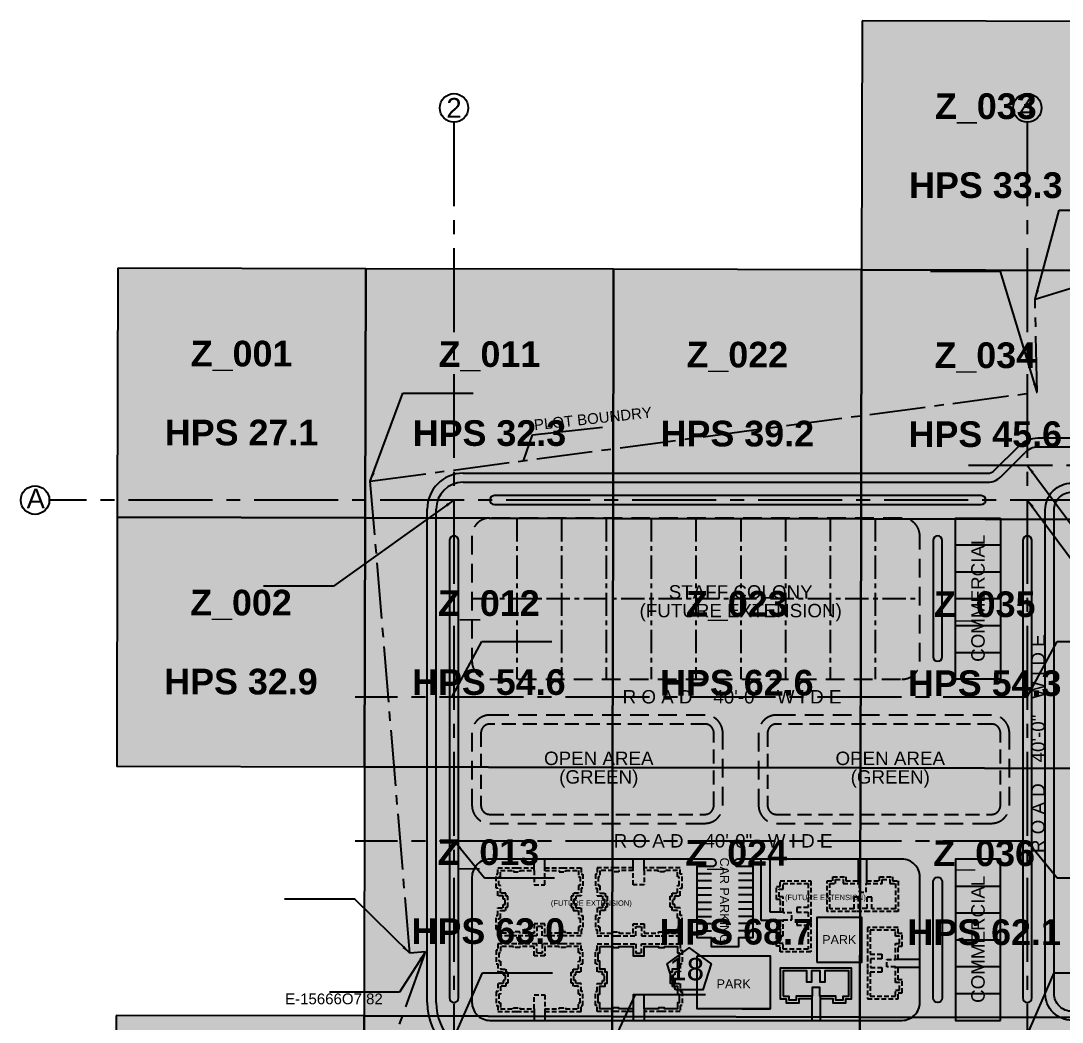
# Model space of a CAD drawing. Header units: inches. Extents: x -2144 to 56079, y -95222 to 39443.
# Drawn here: x -2142 to 11809, y 23756 to 37174 of the extents above; entities that cross this region are included whole.
import ezdxf
from ezdxf.enums import TextEntityAlignment as Align

# ---------------------------------------------------------------- set-up
doc = ezdxf.new("R2010")
doc.units = ezdxf.units.IN
doc.header["$LTSCALE"] = 250
doc.header["$MEASUREMENT"] = 0
for name, pattern in [('CENTER', [2, 1.25, -0.25, 0.25, -0.25]), ('CENTER2', [1.125, 0.75, -0.125, 0.125, -0.125]), ('HIDDEN', [0.375, 0.25, -0.125])]:
    doc.linetypes.add(name, pattern=pattern)
doc.layers.get('0').update_dxf_attribs({"color": 8, "linetype": 'CONTINUOUS', "true_color": 0x555555})
for name, color, linetype, true_color in [('BOUNDARY', 8, 'CENTER2', 0x555555), ('BUILDING', 8, 'CONTINUOUS', 0x555555), ('GRID', 8, 'CENTER2', 0x555555), ('I D NUMBER', 8, 'CONTINUOUS', 0x555555), ('LEADER', 8, 'CONTINUOUS', 0x555555), ('PARKING', 8, 'CONTINUOUS', 0x555555), ('PATH', 8, 'CONTINUOUS', 0x555555), ('PLINTH', 8, 'CONTINUOUS', 0x555555), ('PLOTS', 8, 'CENTER', 0x555555), ('ROAD', 8, 'CONTINUOUS', 0x555555), ('SEAL TEXT', 8, 'CONTINUOUS', 0x555555)]:
    doc.layers.add(name, color=color, linetype=linetype, true_color=true_color)
for name, color, linetype in [('CP08_HPS_HIGH', 30, 'Continuous'), ('CP08_HPS_MODERATE', 2, 'Continuous'), ('CP08_ZONE_LABELS', 7, 'Continuous')]:
    doc.layers.add(name, color=color, linetype=linetype)
doc.styles.add('ARIAL', font='arial.ttf')
doc.styles.add('ARIAL-B', font='arialbd.ttf')
doc.styles.add('ROMANS', font='romans.shx')
doc.dimstyles.new('SCALE-1800', dxfattribs={"dimtxt": 180, "dimasz": 72, "dimexe": 144, "dimexo": 36, "dimgap": 36, "dimtad": 1, "dimdec": 3, "dimlunit": 4, "dimtxsty": 'ROMANS', "dimblk1": 'DOT', "dimblk2": 'DOT', "dimsah": 1, "dimcen": 6, "dimdle": 36, "dimclrd": 256, "dimclre": 256, "dimclrt": 3, "dimazin": 3, "dimtfac": 0.56, "dimtdec": 3, "dimtmove": 2, "dimatfit": 3, "dimfxl": 36, "dimtzin": 13, "dimlwd": -1, "dimlwe": -1})

# ---------------------------------------------------------------- blocks, each defined once
blk = doc.blocks.new('_DOT')
at = {"color": 0, "linetype": 'ByBlock'}
blk.add_line((-0.5, 0), (-1, 0), dxfattribs=at)
at = {"color": 0, "linetype": 'ByBlock', "const_width": 0.5}
blk.add_lwpolyline([(-0.25, 0, 1), (0.25, 0, 1)], format="xyb", close=True, dxfattribs=at)

msp = doc.modelspace()

# ---------------------------------------------------------------- hatches: boundary and pattern name
at = {"layer": 'CP08_HPS_HIGH', "transparency": 33554482}
h = msp.add_hatch(color=30, dxfattribs=at)
h.dxf.hatch_style = 1
h.paths.add_polyline_path([(2471, 30514), (2464, 27177), (5785, 27169), (5793, 30507), (2471, 30514)])
h = msp.add_hatch(color=30, dxfattribs=at)
h.dxf.hatch_style = 1
h.paths.add_polyline_path([(5793, 30507), (5785, 27169), (9107, 27162), (9114, 30499), (5793, 30507)])
h = msp.add_hatch(color=30, dxfattribs=at)
h.dxf.hatch_style = 1
h.paths.add_polyline_path([(9114, 30499), (9107, 27162), (12428, 27155), (12435, 30492), (9114, 30499)])
h = msp.add_hatch(color=30, dxfattribs=at)
h.dxf.hatch_style = 1
h.paths.add_polyline_path([(2464, 27177), (2457, 23840), (5778, 23832), (5785, 27169), (2464, 27177)])
h = msp.add_hatch(color=30, dxfattribs=at)
h.dxf.hatch_style = 1
h.paths.add_polyline_path([(5785, 27169), (5778, 23832), (9099, 23825), (9107, 27162), (5785, 27169)])
h = msp.add_hatch(color=30, dxfattribs=at)
h.dxf.hatch_style = 1
h.paths.add_polyline_path([(9107, 27162), (9099, 23825), (12421, 23817), (12428, 27155), (9107, 27162)])
h = msp.add_hatch(color=30, dxfattribs=at)
h.dxf.hatch_style = 1
h.paths.add_polyline_path([(2457, 23840), (2449, 20502), (5770, 20495), (5778, 23832), (2457, 23840)])
h = msp.add_hatch(color=30, dxfattribs=at)
h.dxf.hatch_style = 1
h.paths.add_polyline_path([(5778, 23832), (5770, 20495), (9092, 20487), (9099, 23825), (5778, 23832)])
h = msp.add_hatch(color=30, dxfattribs=at)
h.dxf.hatch_style = 1
h.paths.add_polyline_path([(9099, 23825), (9092, 20487), (12413, 20480), (12421, 23817), (9099, 23825)])
at = {"layer": 'CP08_HPS_MODERATE', "transparency": 33554482}
h = msp.add_hatch(color=2, dxfattribs=at)
h.dxf.hatch_style = 1
h.paths.add_polyline_path([(9129, 37174), (9122, 33836), (12443, 33829), (12450, 37166), (9129, 37174)])
h = msp.add_hatch(color=2, dxfattribs=at)
h.dxf.hatch_style = 1
h.paths.add_polyline_path([(-842, 33859), (-850, 30522), (2471, 30514), (2479, 33851), (-842, 33859)])
h = msp.add_hatch(color=2, dxfattribs=at)
h.dxf.hatch_style = 1
h.paths.add_polyline_path([(2479, 33851), (2471, 30514), (5793, 30507), (5800, 33844), (2479, 33851)])
h = msp.add_hatch(color=2, dxfattribs=at)
h.dxf.hatch_style = 1
h.paths.add_polyline_path([(5800, 33844), (5793, 30507), (9114, 30499), (9122, 33836), (5800, 33844)])
h = msp.add_hatch(color=2, dxfattribs=at)
h.dxf.hatch_style = 1
h.paths.add_polyline_path([(9122, 33836), (9114, 30499), (12435, 30492), (12443, 33829), (9122, 33836)])
h = msp.add_hatch(color=2, dxfattribs=at)
h.dxf.hatch_style = 1
h.paths.add_polyline_path([(-850, 30522), (-857, 27184), (2464, 27177), (2471, 30514), (-850, 30522)])
h = msp.add_hatch(color=2, dxfattribs=at)
h.dxf.hatch_style = 1
h.paths.add_polyline_path([(-865, 23847), (-872, 20510), (2449, 20502), (2457, 23840), (-865, 23847)])

# ---------------------------------------------------------------- linework, layer by layer
at = {"layer": 'BOUNDARY', "ltscale": 4, "true_color": 0x555555}
for p, q in [((11447, 33446), (16621, 35041)), ((11473, 32198), (11447, 33446)), ((2540, 31005), (11473, 32198)), ((3068, 24679), (2540, 31005)), ((1880, 20785), (3280, 24699)), ((3280, 24699), (3068, 24679))]:
    msp.add_line(p, q, dxfattribs=at)
at = {"layer": 'BUILDING', "color": 7, "true_color": 0x555555}
for p, q in [((10382, 30151), (10982, 30151)), ((10382, 29791), (10982, 29791)), ((10382, 29431), (10982, 29431)), ((10382, 29071), (10982, 29071)), ((10382, 28711), (10982, 28711)), ((10382, 25580), (10982, 25580)), ((10382, 25220), (10982, 25220)), ((10382, 24860), (10982, 24860)), ((10382, 24500), (10982, 24500)), ((10382, 24140), (10982, 24140))]:
    msp.add_line(p, q, dxfattribs=at)
at = {"layer": 'BUILDING', "true_color": 0x555555}
for points in [[(10982, 30511), (10982, 28351), (10382, 28351), (10382, 30511)], [(10982, 23780), (10982, 25940), (10382, 25940), (10382, 23780)]]:
    msp.add_lwpolyline(points, close=True, dxfattribs=at)
at = {"layer": 'BUILDING', "color": 9, "linetype": 'HIDDEN', "lineweight": -3, "true_color": 0x555555}
for points in [[(5327, 24950), (5153, 24950), (5153, 24965), (5072, 24965), (5072, 24950), (4878, 24950), (4878, 25075), (4734, 25075), (4734, 24950), (4541, 24950), (4541, 24965), (4460, 24965), (4460, 24950), (4286, 24950), (4286, 25034), (4262, 25034), (4262, 25148), (4286, 25148), (4286, 25253), (4356, 25253), (4356, 25295), (4383, 25295), (4383, 25442), (4356, 25442), (4356, 25484), (4286, 25484), (4286, 25589), (4262, 25589), (4262, 25703), (4286, 25703), (4286, 25787), (4460, 25787), (4460, 25772), (4541, 25772), (4541, 25787), (4734, 25787), (4734, 25598), (4878, 25598), (4878, 25787), (5072, 25787), (5072, 25772), (5153, 25772), (5153, 25787), (5327, 25787), (5327, 25703), (5351, 25703), (5351, 25589), (5327, 25589), (5327, 25484), (5256, 25484), (5256, 25442), (5229, 25442), (5229, 25295), (5256, 25295), (5256, 25253), (5327, 25253), (5327, 25148), (5351, 25148), (5351, 25034), (5327, 25034)], [(5615, 24950), (5789, 24950), (5789, 24965), (5870, 24965), (5870, 24950), (6063, 24950), (6063, 25075), (6207, 25075), (6207, 24950), (6401, 24950), (6401, 24965), (6482, 24965), (6482, 24950), (6656, 24950), (6656, 25034), (6680, 25034), (6680, 25148), (6656, 25148), (6656, 25253), (6585, 25253), (6585, 25295), (6558, 25295), (6558, 25442), (6585, 25442), (6585, 25484), (6656, 25484), (6656, 25589), (6680, 25589), (6680, 25703), (6656, 25703), (6656, 25787), (6482, 25787), (6482, 25772), (6401, 25772), (6401, 25787), (6207, 25787), (6207, 25598), (6063, 25598), (6063, 25787), (5870, 25787), (5870, 25772), (5789, 25772), (5789, 25787), (5615, 25787), (5615, 25703), (5591, 25703), (5591, 25589), (5615, 25589), (5615, 25484), (5685, 25484), (5685, 25442), (5712, 25442), (5712, 25295), (5685, 25295), (5685, 25253), (5615, 25253), (5615, 25148), (5591, 25148), (5591, 25034), (5615, 25034)], [(8069, 24733), (8069, 24811), (8016, 24811), (8016, 24913), (8072, 24913), (8072, 25126), (8186, 25126), (8186, 25222), (8072, 25222), (8072, 25435), (8016, 25435), (8016, 25537), (8069, 25537), (8069, 25615), (8408, 25615), (8408, 25294), (8255, 25294), (8255, 25231), (8405, 25231), (8405, 25117), (8255, 25117), (8255, 25054), (8408, 25054), (8408, 24733)], [(8696, 25615), (8774, 25615), (8774, 25667), (8876, 25667), (8876, 25612), (9089, 25612), (9089, 25498), (9185, 25498), (9185, 25612), (9398, 25612), (9398, 25667), (9500, 25667), (9500, 25615), (9578, 25615), (9578, 25276), (9257, 25276), (9257, 25429), (9194, 25429), (9194, 25279), (9080, 25279), (9080, 25429), (9017, 25429), (9017, 25276), (8696, 25276)], [(9578, 24106), (9578, 24184), (9630, 24184), (9630, 24286), (9575, 24286), (9575, 24499), (9461, 24499), (9461, 24595), (9575, 24595), (9575, 24808), (9630, 24808), (9630, 24910), (9578, 24910), (9578, 24988), (9239, 24988), (9239, 24667), (9392, 24667), (9392, 24604), (9242, 24604), (9242, 24490), (9392, 24490), (9392, 24427), (9239, 24427), (9239, 24106)], [(5327, 24770), (5153, 24770), (5153, 24755), (5072, 24755), (5072, 24770), (4878, 24770), (4878, 24646), (4734, 24646), (4734, 24770), (4541, 24770), (4541, 24755), (4460, 24755), (4460, 24770), (4286, 24770), (4286, 24686), (4262, 24686), (4262, 24572), (4286, 24572), (4286, 24467), (4356, 24467), (4356, 24425), (4383, 24425), (4383, 24278), (4356, 24278), (4356, 24236), (4286, 24236), (4286, 24131), (4262, 24131), (4262, 24017), (4286, 24017), (4286, 23933), (4460, 23933), (4460, 23948), (4541, 23948), (4541, 23933), (4734, 23933), (4734, 24122), (4878, 24122), (4878, 23933), (5072, 23933), (5072, 23948), (5153, 23948), (5153, 23933), (5327, 23933), (5327, 24017), (5351, 24017), (5351, 24131), (5327, 24131), (5327, 24236), (5256, 24236), (5256, 24278), (5229, 24278), (5229, 24425), (5256, 24425), (5256, 24467), (5327, 24467), (5327, 24572), (5351, 24572), (5351, 24686), (5327, 24686)]]:
    msp.add_lwpolyline(points, close=True, dxfattribs=at)
at = {"layer": 'BUILDING', "lineweight": -3, "true_color": 0x555555}
for points in [[(5615, 24770), (5789, 24770), (5789, 24755), (5870, 24755), (5870, 24770), (6063, 24770), (6063, 24646), (6207, 24646), (6207, 24770), (6401, 24770), (6401, 24755), (6482, 24755), (6482, 24770), (6656, 24770), (6656, 24686), (6680, 24686), (6680, 24572), (6656, 24572), (6656, 24467), (6585, 24467), (6585, 24425), (6558, 24425), (6558, 24278), (6585, 24278), (6585, 24236), (6656, 24236), (6656, 24131), (6680, 24131), (6680, 24017), (6656, 24017), (6656, 23933), (6482, 23933), (6482, 23948), (6401, 23948), (6401, 23933), (6207, 23933), (6207, 24122), (6063, 24122), (6063, 23933), (5870, 23933), (5870, 23948), (5789, 23948), (5789, 23933), (5615, 23933), (5615, 24017), (5591, 24017), (5591, 24131), (5615, 24131), (5615, 24236), (5685, 24236), (5685, 24278), (5712, 24278), (5712, 24425), (5685, 24425), (5685, 24467), (5615, 24467), (5615, 24572), (5591, 24572), (5591, 24686), (5615, 24686)], [(8069, 24106), (8147, 24106), (8147, 24053), (8249, 24053), (8249, 24109), (8462, 24109), (8462, 24223), (8558, 24223), (8558, 24109), (8771, 24109), (8771, 24053), (8873, 24053), (8873, 24106), (8951, 24106), (8951, 24445), (8630, 24445), (8630, 24292), (8567, 24292), (8567, 24442), (8453, 24442), (8453, 24292), (8390, 24292), (8390, 24445), (8069, 24445)]]:
    msp.add_lwpolyline(points, close=True, dxfattribs=at)
at = {"layer": 'CP08_HPS_HIGH', "color": 30}
for points in [[(2471, 30514), (2464, 27177), (5785, 27169), (5793, 30507), (2471, 30514)], [(5793, 30507), (5785, 27169), (9107, 27162), (9114, 30499), (5793, 30507)], [(9114, 30499), (9107, 27162), (12428, 27155), (12435, 30492), (9114, 30499)], [(2464, 27177), (2457, 23840), (5778, 23832), (5785, 27169), (2464, 27177)], [(5785, 27169), (5778, 23832), (9099, 23825), (9107, 27162), (5785, 27169)], [(9107, 27162), (9099, 23825), (12421, 23817), (12428, 27155), (9107, 27162)], [(2457, 23840), (2449, 20502), (5770, 20495), (5778, 23832), (2457, 23840)], [(5778, 23832), (5770, 20495), (9092, 20487), (9099, 23825), (5778, 23832)], [(9099, 23825), (9092, 20487), (12413, 20480), (12421, 23817), (9099, 23825)]]:
    msp.add_lwpolyline(points, close=True, dxfattribs=at)
at = {"layer": 'CP08_HPS_MODERATE', "color": 2}
for points in [[(9129, 37174), (9122, 33836), (12443, 33829), (12450, 37166), (9129, 37174)], [(-842, 33859), (-850, 30522), (2471, 30514), (2479, 33851), (-842, 33859)], [(2479, 33851), (2471, 30514), (5793, 30507), (5800, 33844), (2479, 33851)], [(5800, 33844), (5793, 30507), (9114, 30499), (9122, 33836), (5800, 33844)], [(9122, 33836), (9114, 30499), (12435, 30492), (12443, 33829), (9122, 33836)], [(-850, 30522), (-857, 27184), (2464, 27177), (2471, 30514), (-850, 30522)], [(-865, 23847), (-872, 20510), (2449, 20502), (2457, 23840), (-865, 23847)]]:
    msp.add_lwpolyline(points, close=True, dxfattribs=at)
at = {"layer": 'GRID', "ltscale": 6, "true_color": 0x555555}
for p, q in [((3661, 35816), (3661, -1350)), ((11342, 35816), (11342, -1350)), ((10553, 31220), (18051, 31220)), ((12236, 30751), (-1761, 30751)), ((11342, 28111), (2336, 28111)), ((11342, 26180), (2336, 26180))]:
    msp.add_line(p, q, dxfattribs=at)
at = {"layer": 'LEADER', "true_color": 0x555555}
msp.add_lwpolyline([(6629, 24188), (6516, 24536), (6812, 24751), (7108, 24536), (6995, 24188)], close=True, dxfattribs=at)
at = {"layer": 'PARKING', "true_color": 0x555555}
for p, q in [((6920, 25748), (7112, 25748)), ((7664, 25748), (7472, 25748)), ((6920, 25652), (7112, 25652)), ((6920, 25556), (7112, 25556)), ((7664, 25652), (7472, 25652)), ((7664, 25556), (7472, 25556)), ((6920, 25460), (7112, 25460)), ((7664, 25460), (7472, 25460)), ((6920, 25364), (7112, 25364)), ((6920, 25268), (7112, 25268)), ((7664, 25364), (7472, 25364)), ((7664, 25268), (7472, 25268)), ((6920, 25172), (7112, 25172)), ((7664, 25172), (7472, 25172)), ((6920, 25076), (7112, 25076)), ((6920, 24980), (7112, 24980)), ((7664, 25076), (7472, 25076)), ((7664, 24980), (7472, 24980))]:
    msp.add_line(p, q, dxfattribs=at)
at = {"layer": 'PATH', "true_color": 0x555555}
for p, q in [((16202, 31580), (11482, 31580)), ((10899, 31146), (11228, 31475)), ((3782, 31111), (10814, 31111)), ((3302, 24020), (3302, 30631)), ((7776, 25118), (7776, 25940)), ((7896, 25229), (7896, 25940)), ((7520, 23933), (7896, 23933))]:
    msp.add_line(p, q, dxfattribs=at)
msp.add_lwpolyline([(12806, 24139), (12806, 24020, -0.414214), (12686, 23900), (11942, 23900, -0.414214), (11702, 24140), (11702, 30620, -0.414214), (11942, 30860), (16202, 30860, -0.414214), (16442, 30620), (16442, 24140, -0.414214), (16202, 23900), (15458, 23900, -0.414214), (15338, 24020), (15338, 24139)], format="xyb", dxfattribs=at)
at = {"layer": 'PATH', "color": 8, "linetype": 'HIDDEN', "ltscale": 3, "true_color": 0x555555}
for points in [[(4142, 26540), (7022, 26540, 0.414214), (7142, 26660), (7142, 27631, 0.414214), (7022, 27751), (4142, 27751, 0.414214), (4022, 27631), (4022, 26660, 0.414214)], [(10862, 27751), (7982, 27751, 0.414214), (7862, 27631), (7862, 26660, 0.414214), (7982, 26540), (10862, 26540, 0.414214), (10982, 26660), (10982, 27631, 0.414214)]]:
    msp.add_lwpolyline(points, format="xyb", close=True, dxfattribs=at)
at = {"layer": 'PATH', "true_color": 0x555555}
for points in [[(8523, 24560), (9123, 24560), (9123, 25160), (8523, 25160)], [(6920, 24644), (7640, 24644), (7640, 24644), (7896, 24644), (7896, 23933), (6920, 23933)]]:
    msp.add_lwpolyline(points, close=True, dxfattribs=at)
for centre, radius, start, end in [((11482, 31220), 360, 90, 135), ((10814, 31231), 120, 270, 315), ((3782, 30631), 480, 90, 180), ((4142, 24020), 840, 180, 270)]:
    msp.add_arc(centre, radius, start, end, dxfattribs=at)
at = {"layer": 'PLINTH', "lineweight": -3, "true_color": 0x555555}
for p, q in [((4734, 25787), (4734, 25940)), ((4878, 25787), (4878, 25940)), ((6063, 25787), (6063, 25940)), ((6207, 25787), (6207, 25940)), ((4734, 23933), (4734, 23780)), ((4878, 23933), (4878, 23780)), ((6063, 23933), (6063, 23780)), ((6207, 23933), (6207, 23780))]:
    msp.add_line(p, q, dxfattribs=at)
at = {"layer": 'PLINTH', "true_color": 0x555555}
for p, q in [((9081, 25612), (9081, 25940)), ((9192, 25612), (9192, 25940)), ((8072, 25118), (7776, 25118)), ((8072, 25229), (7896, 25229)), ((9575, 24602), (9902, 24602)), ((9575, 24491), (9902, 24491)), ((8454, 24109), (8454, 23780)), ((8565, 24109), (8565, 23780))]:
    msp.add_line(p, q, dxfattribs=at)
at = {"layer": 'PLINTH', "color": 8, "linetype": 'HIDDEN', "lineweight": -3, "true_color": 0x555555}
for points in [[(4878, 25823), (5108, 25823), (5108, 25823), (5117, 25823), (5117, 25823), (5363, 25823), (5363, 25739), (5387, 25739), (5387, 25553), (5363, 25553), (5363, 25448), (5292, 25448), (5292, 25406), (5265, 25406), (5265, 25331), (5292, 25331), (5292, 25289), (5363, 25289), (5363, 25184), (5387, 25184), (5387, 24998), (5363, 24998), (5363, 24914), (5117, 24914), (5117, 24914), (5108, 24914), (5108, 24914), (4842, 24914), (4842, 25039), (4770, 25039), (4770, 24914), (4505, 24914), (4505, 24914), (4496, 24914), (4496, 24914), (4250, 24914), (4250, 24998), (4226, 24998), (4226, 25184), (4250, 25184), (4250, 25289), (4320, 25289), (4320, 25331), (4347, 25331), (4347, 25406), (4320, 25406), (4320, 25448), (4250, 25448), (4250, 25553), (4226, 25553), (4226, 25739), (4250, 25739), (4250, 25823), (4496, 25823), (4496, 25823), (4505, 25823), (4505, 25823), (4734, 25823)], [(6063, 25823), (5834, 25823), (5834, 25823), (5825, 25823), (5825, 25823), (5579, 25823), (5579, 25739), (5555, 25739), (5555, 25553), (5579, 25553), (5579, 25448), (5649, 25448), (5649, 25406), (5676, 25406), (5676, 25331), (5649, 25331), (5649, 25289), (5579, 25289), (5579, 25184), (5555, 25184), (5555, 24998), (5579, 24998), (5579, 24914), (5825, 24914), (5825, 24914), (5834, 24914), (5834, 24914), (6099, 24914), (6099, 25039), (6171, 25039), (6171, 24914), (6437, 24914), (6437, 24914), (6446, 24914), (6446, 24914), (6692, 24914), (6692, 24998), (6716, 24998), (6716, 25184), (6692, 25184), (6692, 25289), (6621, 25289), (6621, 25331), (6594, 25331), (6594, 25406), (6621, 25406), (6621, 25448), (6692, 25448), (6692, 25553), (6716, 25553), (6716, 25739), (6692, 25739), (6692, 25823), (6446, 25823), (6446, 25823), (6437, 25823), (6437, 25823), (6207, 25823)], [(9192, 25648), (9362, 25648), (9362, 25703), (9536, 25703), (9536, 25651), (9614, 25651), (9614, 25240), (9221, 25240), (9221, 25240), (9053, 25240), (9053, 25240), (8660, 25240), (8660, 25651), (8738, 25651), (8738, 25703), (8912, 25703), (8912, 25648), (9081, 25648)], [(8036, 25229), (8036, 25399), (7980, 25399), (7980, 25573), (8033, 25573), (8033, 25651), (8444, 25651), (8444, 25258), (8444, 25258), (8444, 25090), (8444, 25090), (8444, 24697), (8033, 24697), (8033, 24775), (7980, 24775), (7980, 24949), (8036, 24949), (8036, 25118)], [(9611, 24602), (9611, 24772), (9666, 24772), (9666, 24946), (9614, 24946), (9614, 25024), (9203, 25024), (9203, 24631), (9203, 24631), (9203, 24463), (9203, 24463), (9203, 24070), (9614, 24070), (9614, 24148), (9666, 24148), (9666, 24322), (9611, 24322), (9611, 24491)], [(4878, 23897), (5108, 23897), (5108, 23897), (5117, 23897), (5117, 23897), (5363, 23897), (5363, 23981), (5387, 23981), (5387, 24167), (5363, 24167), (5363, 24272), (5292, 24272), (5292, 24314), (5265, 24314), (5265, 24389), (5292, 24389), (5292, 24431), (5363, 24431), (5363, 24536), (5387, 24536), (5387, 24722), (5363, 24722), (5363, 24806), (5117, 24806), (5117, 24806), (5108, 24806), (5108, 24806), (4842, 24806), (4842, 24682), (4770, 24682), (4770, 24806), (4505, 24806), (4505, 24806), (4496, 24806), (4496, 24806), (4250, 24806), (4250, 24722), (4226, 24722), (4226, 24536), (4250, 24536), (4250, 24431), (4320, 24431), (4320, 24389), (4347, 24389), (4347, 24314), (4320, 24314), (4320, 24272), (4250, 24272), (4250, 24167), (4226, 24167), (4226, 23981), (4250, 23981), (4250, 23897), (4496, 23897), (4496, 23897), (4505, 23897), (4505, 23897), (4734, 23897)], [(6063, 23897), (5834, 23897), (5834, 23897), (5825, 23897), (5825, 23897), (5579, 23897), (5579, 23981), (5555, 23981), (5555, 24167), (5579, 24167), (5579, 24272), (5649, 24272), (5649, 24314), (5676, 24314), (5676, 24389), (5649, 24389), (5649, 24431), (5579, 24431), (5579, 24536), (5555, 24536), (5555, 24722), (5579, 24722), (5579, 24806), (5825, 24806), (5825, 24806), (5834, 24806), (5834, 24806), (6099, 24806), (6099, 24682), (6171, 24682), (6171, 24806), (6437, 24806), (6437, 24806), (6446, 24806), (6446, 24806), (6692, 24806), (6692, 24722), (6716, 24722), (6716, 24536), (6692, 24536), (6692, 24431), (6621, 24431), (6621, 24389), (6594, 24389), (6594, 24314), (6621, 24314), (6621, 24272), (6692, 24272), (6692, 24167), (6716, 24167), (6716, 23981), (6692, 23981), (6692, 23897), (6446, 23897), (6446, 23897), (6437, 23897), (6437, 23897), (6207, 23897)]]:
    msp.add_lwpolyline(points, dxfattribs=at)
at = {"layer": 'PLINTH', "lineweight": -3, "true_color": 0x555555}
msp.add_lwpolyline([(8565, 24073), (8735, 24073), (8735, 24017), (8909, 24017), (8909, 24070), (8987, 24070), (8987, 24481), (8594, 24481), (8594, 24481), (8426, 24481), (8426, 24481), (8033, 24481), (8033, 24070), (8111, 24070), (8111, 24017), (8285, 24017), (8285, 24073), (8454, 24073)], dxfattribs=at)
at = {"layer": 'PLOTS', "true_color": 0x555555}
for p, q in [((4502, 30511), (4502, 28351)), ((5102, 30511), (5102, 28351)), ((5702, 30511), (5702, 28351)), ((6302, 30511), (6302, 28351)), ((6902, 30511), (6902, 28351)), ((7502, 30511), (7502, 28351)), ((8102, 30511), (8102, 28351)), ((8702, 30511), (8702, 28351)), ((9302, 30511), (9302, 28351)), ((3902, 29431), (9902, 29431))]:
    msp.add_line(p, q, dxfattribs=at)
at = {"layer": 'ROAD', "true_color": 0x555555}
for p, q in [((16202, 31460), (11482, 31460)), ((10984, 31061), (11313, 31390)), ((3782, 30991), (10814, 30991)), ((3422, 24020), (3422, 30631))]:
    msp.add_line(p, q, dxfattribs=at)
for points in [[(11942, 30980), (16202, 30980, -0.414214), (16562, 30620), (16562, 24140, -0.414214), (16202, 23780), (11942, 23780, -0.414214), (11582, 24140), (11582, 30620, -0.414214)], [(10725, 30691, 1), (10725, 30811), (4202, 30811, 1), (4202, 30691)], [(3721, 30211, 1), (3601, 30211), (3602, 24080, 1), (3722, 24080)], [(10202, 30211, 1), (10082, 30211), (10082, 28651, 1), (10202, 28651)], [(11401, 30211, 1), (11281, 30211), (11282, 24080, 1), (11402, 24080)], [(10202, 24080, -1), (10082, 24080), (10082, 25640, -1), (10202, 25640)]]:
    msp.add_lwpolyline(points, format="xyb", close=True, dxfattribs=at)
at = {"layer": 'ROAD', "color": 9, "linetype": 'HIDDEN', "ltscale": 4, "true_color": 0x555555}
for points in [[(4142, 28351), (9662, 28351, 0.414214), (9902, 28591), (9902, 30271, 0.414214), (9662, 30511), (4142, 30511, 0.414214), (3902, 30271), (3902, 28591, 0.414214)], [(4142, 26420), (7022, 26420, 0.414214), (7262, 26660), (7262, 27631, 0.414214), (7022, 27871), (4142, 27871, 0.414214), (3902, 27631), (3902, 26660, 0.414214)], [(10862, 27871), (7982, 27871, 0.414214), (7742, 27631), (7742, 26660, 0.414214), (7982, 26420), (10862, 26420, 0.414214), (11102, 26660), (11102, 27631, 0.414214)]]:
    msp.add_lwpolyline(points, format="xyb", close=True, dxfattribs=at)
at = {"layer": 'ROAD', "true_color": 0x555555}
msp.add_lwpolyline([(7124, 25940), (4142, 25940, 0.414214), (3902, 25700), (3902, 24020, 0.414214), (4142, 23780), (9662, 23780, 0.414214), (9902, 24020), (9902, 25700, 0.414214), (9662, 25940), (7460, 25940)], format="xyb", dxfattribs=at)
msp.add_lwpolyline([(7460, 25844), (7664, 25844), (7664, 24884), (7472, 24884), (7472, 24764), (7112, 24764), (7112, 24884), (6920, 24884), (6920, 25844), (7124, 25844)], dxfattribs=at)
for centre, radius, start, end in [((11482, 31220), 240, 90, 135), ((3782, 30631), 360, 90, 180), ((10814, 31231), 240, 270, 315), ((7124, 25892), 48, 270, 90), ((7460, 25892), 48, 90, 270), ((4142, 24020), 720, 180, 270)]:
    msp.add_arc(centre, radius, start, end, dxfattribs=at)
at = {"layer": 'SEAL TEXT', "true_color": 0x555555}
for centre in [(3661, 36007), (11342, 36007), (-1952, 30751)]:
    msp.add_circle(centre, 191, dxfattribs=at)

# ---------------------------------------------------------------- texts
at = {"layer": 'CP08_ZONE_LABELS', "color": 7, "style": 'ARIAL-B'}
for s, p in [('Z_033', (10786, 36030)), ('HPS 33.3', (10786, 34972)), ('Z_001', (815, 32715)), ('Z_011', (4136, 32708)), ('Z_022', (7457, 32701)), ('Z_034', (10779, 32693)), ('HPS 27.1', (815, 31657)), ('HPS 32.3', (4136, 31650)), ('HPS 39.2', (7457, 31643)), ('HPS 45.6', (10779, 31635)), ('Z_002', (807, 29378)), ('Z_012', (4128, 29371)), ('Z_023', (7450, 29363)), ('Z_035', (10771, 29356)), ('HPS 32.9', (807, 28320)), ('HPS 54.6', (4128, 28313)), ('HPS 62.6', (7450, 28305)), ('HPS 54.3', (10771, 28298)), ('Z_013', (4121, 26034)), ('Z_024', (7442, 26026)), ('Z_036', (10764, 26019)), ('HPS 63.0', (4121, 24976)), ('HPS 68.7', (7442, 24968)), ('HPS 62.1', (10764, 24961))]:
    msp.add_text(s, height=343.9, dxfattribs=at).set_placement(p, align=Align.MIDDLE_CENTER)
at = {"layer": 'I D NUMBER', "color": 2, "true_color": 0x555555, "style": 'ARIAL'}
msp.add_text('E-15666O7.82', height=144, dxfattribs=at).set_placement((2053, 23996), align=Align.CENTER)
at = {"layer": 'LEADER', "color": 2, "true_color": 0x555555, "style": 'ARIAL'}
for s, height, rotation, p in [('PLOT BOUNDRY', 144, 6.2339, (5530, 31773)), ('CAR PARKING', 120, 270, (7226, 25384))]:
    msp.add_text(s, height=height, rotation=rotation, dxfattribs=at).set_placement(p, align=Align.CENTER)
at = {"layer": 'LEADER', "true_color": 0x555555, "style": 'ARIAL'}
for s, p in [('COMMERCIAL', (10771, 29436)), ('R O A D    40\'-0"   W I D E', (11576, 27487)), ('COMMERCIAL', (10771, 24866))]:
    msp.add_text(s, height=180, rotation=90, dxfattribs=at).set_placement(p, align=Align.CENTER)
for s, height, p in [('STAFF COLONY', 180, (7502, 29431)), ('(FUTURE EXTENSION)', 180, (7502, 29181)), ('R O A D    40\'-0"   W I D E', 180, (7386, 28026)), ('OPEN AREA', 180, (5601, 27201)), ('OPEN AREA', 180, (9506, 27201)), ('(GREEN)', 180, (5601, 26952)), ('(GREEN)', 180, (9506, 26952)), ('R O A D    40\'-0"   W I D E', 180, (7266, 26096)), ('(FUTURE EXTENSION)', 72, (8638, 25391)), ('(FUTURE EXTENSION)', 72, (5501, 25315)), ('PARK', 120, (8823, 24802)), ('PARK', 120, (7408, 24209))]:
    msp.add_text(s, height=height, dxfattribs=at).set_placement(p, align=Align.CENTER)
at = {"layer": 'LEADER', "color": 6, "true_color": 0x555555, "style": 'ARIAL'}
msp.add_text('18', height=300, rotation=359.6647, dxfattribs=at).set_placement((6545, 24319))
at = {"layer": 'SEAL TEXT', "color": 6, "true_color": 0x555555, "style": 'ARIAL'}
for s, p in [('2', (3559, 35876)), ('4', (11240, 35876)), ('A', (-2065, 30640))]:
    msp.add_text(s, height=264, dxfattribs=at).set_placement(p)

# ---------------------------------------------------------------- leaders
at = {"layer": 'I D NUMBER', "true_color": 0x555555, "annotation_type": 0, "has_hookline": 1, "hookline_direction": 1}
for points in [[(11447, 33446), (11769, 34638), (12709, 34638)], [(2540, 31005), (2977, 32184), (3917, 32184)], [(11342, 31220), (12199, 30061), (13139, 30061)], [(11342, 30757), (12199, 29598), (13139, 29598)], [(3630, 28111), (4032, 28858), (4972, 28858)], [(11342, 28111), (11743, 28858), (12683, 28858)], [(3666, 26180), (4068, 25690), (5008, 25690)], [(11342, 26180), (11743, 25690), (12683, 25690)], [(3661, 23540), (4041, 24417), (4981, 24417)], [(11322, 23540), (11702, 24417), (12642, 24417)], [(5822, 23540), (6092, 24128), (7032, 24128)]]:
    msp.add_leader(points, dimstyle='SCALE-1800', override={"dimasz": 120, "dimgap": 36, "dimtad": 0}, dxfattribs=at)
at = {"layer": 'I D NUMBER', "true_color": 0x555555, "annotation_type": 0, "has_hookline": 1, "hookline_direction": 1, "horizontal_direction": (-1, 0, 0)}
for points in [[(11473, 32198), (10984, 33815), (10044, 33815)], [(3661, 30751), (2047, 29598), (1107, 29598)], [(3068, 24679), (2331, 25405), (1391, 25405)], [(3280, 24699), (2933, 24160), (1993, 24160)]]:
    msp.add_leader(points, dimstyle='SCALE-1800', override={"dimasz": 120, "dimgap": 36, "dimtad": 0}, dxfattribs=at)
at = {"layer": 'LEADER', "true_color": 0x555555, "annotation_type": 0, "has_hookline": 1, "hookline_direction": 1, "horizontal_direction": (0.994087, 0.108587, 0)}
msp.add_leader([(4592, 31279), (4714, 31628), (5649, 31730)], dimstyle='SCALE-1800', override={"dimgap": 36, "dimtad": 0}, dxfattribs=at)

doc.saveas('drawing.dxf')
